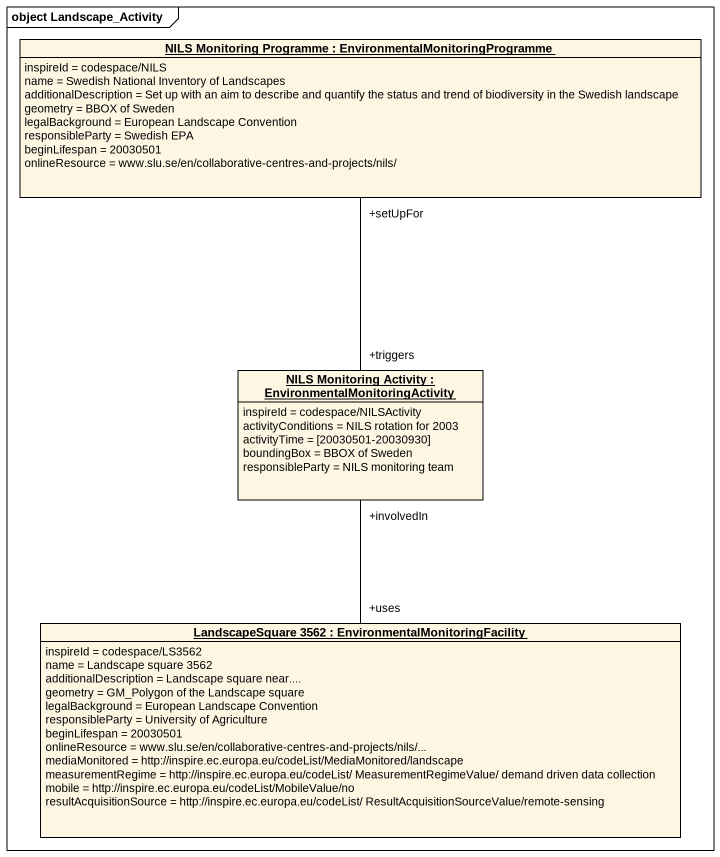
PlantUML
@startuml
mainframe object Landscape_Activity
hide circle
hide empty members
object "NILS Monitoring Programme : EnvironmentalMonitoringProgramme" as NILS_Monitoring_Programme {
  inspireId = codespace/NILS
  name = Swedish National Inventory of Landscapes
  additionalDescription = Set up with an aim to describe and quantify the status and trend of biodiversity in the Swedish landscape
  geometry = BBOX of Sweden
  legalBackground = European Landscape Convention
  responsibleParty = Swedish EPA
  beginLifespan = 20030501
  onlineResource = www.slu.se/en/collaborative-centres-and-projects/nils/
}
object "NILS Monitoring Activity : EnvironmentalMonitoringActivity" as NILS_Monitoring_Activity {
  inspireId = codespace/NILSActivity
  activityConditions = NILS rotation for 2003
  activityTime = [20030501-20030930]
  boundingBox = BBOX of Sweden
  responsibleParty = NILS monitoring team
}
object "LandscapeSquare 3562 : EnvironmentalMonitoringFacility" as LandscapeSquare_3562 {
  inspireId = codespace/LS3562
  name = Landscape square 3562
  additionalDescription = Landscape square near....
  geometry = GM_Polygon of the Landscape square
  legalBackground = European Landscape Convention
  responsibleParty = University of Agriculture
  beginLifespan = 20030501
  onlineResource = www.slu.se/en/collaborative-centres-and-projects/nils/...
  mediaMonitored = http://inspire.ec.europa.eu/codeList/MediaMonitored/landscape
  measurementRegime = http://inspire.ec.europa.eu/codeList/ MeasurementRegimeValue/ demand driven data collection
  mobile = http://inspire.ec.europa.eu/codeList/MobileValue/no
  resultAcquisitionSource = http://inspire.ec.europa.eu/codeList/ ResultAcquisitionSourceValue/remote-sensing
}
NILS_Monitoring_Programme "+setUpFor" -- "+triggers" NILS_Monitoring_Activity
NILS_Monitoring_Activity "+involvedIn" -- "+uses" LandscapeSquare_3562
@enduml
